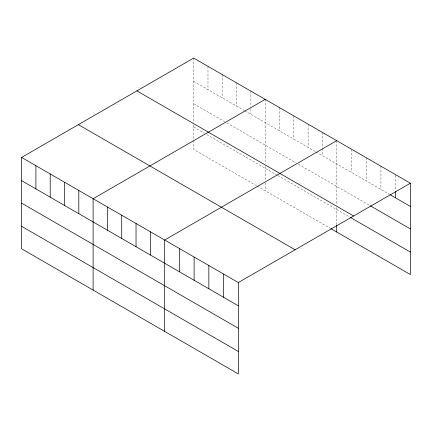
<?xml version="1.0" encoding="UTF-8"?>
<svg xmlns="http://www.w3.org/2000/svg" width="432" height="432" viewBox="0 0 432 432"><rect width="100%" height="100%" fill="white"/><g stroke="black" fill="none" stroke-linecap="round" stroke-linejoin="round"><path stroke-width="0.32" stroke-dasharray="2.16 1.62" d="M193.676 81.313L244.026 110.381M244.598 110.716L315.544 151.675M316.116 152.005L389.426 194.33M193.676 103.799L224.57 121.635M226.859 122.958L296.093 162.929M298.377 164.246L369.587 205.362M193.676 126.965L204.547 133.24M206.836 134.563L277.209 175.192M277.781 175.522L350.32 217.399M256.613 185.782L193.676 149.445L193.676 140.848M257.186 186.111L330.421 228.393M395.663 175.36L395.663 190.631M380.927 166.19L380.927 189.421M366.19 157.68L366.19 180.916M351.448 149.175L351.448 172.406M336.712 140.665L336.712 205.043M336.712 207.614L336.712 224.753M322.407 132.408L322.407 147.674M322.407 148.338L322.407 155.639M308.108 124.146L308.108 147.382M293.803 115.889L293.803 139.12M279.499 107.633L279.499 130.864M265.194 99.371L265.194 163.75M265.194 166.325L265.194 179.496M265.194 182.801L265.194 190.739M250.889 91.114L250.889 106.38M250.889 109.037L250.889 114.35M236.585 82.858L236.585 106.088M222.28 74.601L222.28 97.832M207.981 66.339L207.981 89.575M193.676 58.082L193.676 122.461M193.676 125.032L193.676 140.189"/><path stroke-width="0.65" d="M21.6 157.426L238.324 282.555L238.324 373.918L21.6 248.794L21.6 157.426L193.676 58.082L410.4 183.206L410.4 274.574L330.993 228.728M265.194 99.371L93.118 198.72L93.118 290.083M336.712 140.665L164.641 240.008L164.641 331.376M238.324 282.555L410.4 183.206M389.993 194.659L410.4 206.442M370.154 205.686L410.4 228.922M136.89 90.866L353.614 215.989M350.32 217.399L410.4 252.088M78.386 124.643L295.11 249.772M21.6 180.662L238.324 305.786M21.6 203.143L238.324 328.271M21.6 226.309L238.324 351.437M395.663 191.295L395.663 197.932M336.712 225.418L336.712 232.027M223.587 274.045L223.587 297.275M208.85 265.534L208.85 288.77M194.114 257.029L194.114 280.26M179.377 248.519L179.377 271.755M150.336 231.752L150.336 254.988M136.031 223.495L136.031 246.726M121.727 215.239L121.727 238.469M107.422 206.977L107.422 230.213M78.813 190.463L78.813 213.694M64.514 182.201L64.514 205.438M50.209 173.945L50.209 197.176M35.905 165.688L35.905 188.919"/></g></svg>
